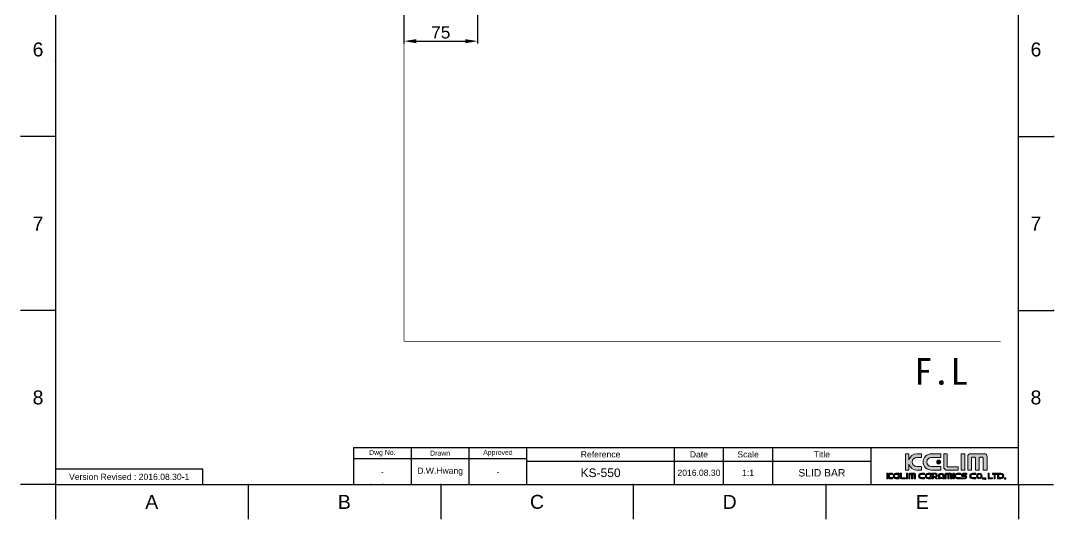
# Model space of a CAD drawing. Header units: millimetres. Extents: x 3856 to 4906, y -261 to 1224.
# Drawn here: x 3856 to 4906, y -261 to 246 of the extents above; entities that cross this region are included whole.
import ezdxf

# ---------------------------------------------------------------- set-up
doc = ezdxf.new("R2010")
doc.units = ezdxf.units.MM
doc.header["$LTSCALE"] = 0.1
for name, color, linetype in [('\\M+5CDBC\\M+5BFF2\\M+5CEC4\\M+5D7D6', 7, 'Continuous'), ('FORM', 7, 'Continuous'), ('TEXT', 2, 'Continuous')]:
    doc.layers.add(name, color=color, linetype=linetype)
doc.styles.get("Standard").update_dxf_attribs({"font": 'arial.ttf'})
doc.dimstyles.new('STANDARD-2', dxfattribs={"dimscale": 5, "dimtxt": 2.5, "dimasz": 2.5, "dimexe": 0.5, "dimexo": 0.5, "dimgap": 0.5, "dimtad": 1, "dimzin": 12, "dimdsep": 46, "dimtxsty": 'Standard', "dimcen": 0.09, "dimclrd": 1, "dimclre": 1, "dimadec": 0, "dimazin": 0, "dimtp": 0.01, "dimtm": 0.01, "dimtfac": 1, "dimtofl": 0, "dimtmove": 0, "dimatfit": 3, "dimldrblk": 'DOT', "dimfxl": 0, "dimtolj": 1, "dimarcsym": 0})

# ---------------------------------------------------------------- blocks, each defined once
blk = doc.blocks.new('*D175')
at = {"color": 3, "lineweight": -2}
for p, q in [((4320.2, 275), (4320.2, 222.4)), ((4245.2, 254.5), (4245.2, 222.4)), ((4257.7, 224.9), (4307.7, 224.9))]:
    blk.add_line(p, q, dxfattribs=at)
at = {"color": 3}
for points in [[(4257.7, 226.9), (4257.7, 222.8), (4245.2, 224.9)], [(4307.7, 226.9), (4307.7, 222.8), (4320.2, 224.9)]]:
    blk.add_solid(points, dxfattribs=at)
at = {"layer": 'Defpoints', "color": 0}
for p in [(4320.2, 277.5), (4245.2, 257), (4320.2, 224.9)]:
    blk.add_point(p, dxfattribs=at)
at = {"color": 0, "insert": (4282.7, 240.1), "char_height": 12.5, "attachment_point": 2}
blk.add_mtext('\\A1;75', dxfattribs=at)
blk = doc.blocks.new('_Dot')
at = {"color": 0, "linetype": 'ByBlock', "lineweight": -2}
blk.add_line((-0.5, 0), (-1, 0), dxfattribs=at)
at = {"color": 0, "linetype": 'ByBlock', "const_width": 0.5}
blk.add_lwpolyline([(-0.25, 0, 1), (0.25, 0, 1)], format="xyb", close=True, dxfattribs=at)

msp = doc.modelspace()

# ---------------------------------------------------------------- hatches: boundary and pattern name
at = {"layer": 'TEXT'}
h = msp.add_hatch(color=2, dxfattribs=at)
h.dxf.hatch_style = 2
edge = h.paths.add_edge_path()
edge.add_spline(control_points=[(4771.51, -207.288), (4771.51, -207.288), (4766.687, -207.288), (4766.687, -207.288), (4764.15, -207.288), (4762.107, -205.244), (4762.107, -202.715), (4762.107, -200.176), (4764.15, -198.132), (4766.687, -198.132), (4766.687, -198.132), (4771.51, -198.132), (4771.51, -198.132), (4771.51, -198.132), (4771.51, -194.348), (4771.51, -194.348), (4771.51, -194.348), (4766.743, -194.348), (4766.743, -194.348), (4762.927, -194.348), (4759.725, -196.904), (4758.748, -200.403), (4758.748, -200.403), (4758.748, -194.229), (4758.748, -194.229), (4758.748, -194.229), (4755.219, -194.229), (4755.219, -194.229), (4755.219, -194.229), (4755.219, -211.073), (4755.219, -211.073), (4755.219, -211.073), (4758.748, -211.073), (4758.748, -211.073), (4758.748, -211.073), (4758.748, -204.894), (4758.748, -204.894), (4759.725, -208.389), (4762.927, -210.956), (4766.743, -210.956), (4766.743, -210.956), (4771.51, -210.956), (4771.51, -210.956), (4771.51, -210.956), (4771.51, -207.288), (4771.51, -207.288)], knot_values=[0, 0, 0, 0, 1, 1, 1, 2, 2, 2, 3, 3, 3, 4, 4, 4, 5, 5, 5, 6, 6, 6, 7, 7, 7, 8, 8, 8, 9, 9, 9, 10, 10, 10, 11, 11, 11, 12, 12, 12, 13, 13, 13, 14, 14, 14, 15, 15, 15, 15], degree=3, periodic=0)
h = msp.add_hatch(color=256, dxfattribs=at)
h.dxf.hatch_style = 2
edge = h.paths.add_edge_path()
edge.add_spline(control_points=[(4781.467, -210.956), (4781.467, -210.956), (4791.067, -210.956), (4791.067, -210.956), (4791.067, -210.956), (4791.067, -207.288), (4791.067, -207.288), (4791.067, -207.288), (4781.406, -207.288), (4781.406, -207.288), (4778.874, -207.288), (4776.83, -205.244), (4776.83, -202.715), (4776.83, -200.176), (4778.873, -198.132), (4781.406, -198.132), (4781.406, -198.132), (4791.067, -198.132), (4791.067, -198.132), (4791.067, -198.132), (4791.067, -194.348), (4791.067, -194.348), (4791.067, -194.348), (4781.467, -194.348), (4781.467, -194.348), (4776.876, -194.348), (4773.163, -198.054), (4773.163, -202.65), (4773.163, -207.235), (4776.876, -210.956), (4781.467, -210.956)], knot_values=[0, 0, 0, 0, 1, 1, 1, 2, 2, 2, 3, 3, 3, 4, 4, 4, 5, 5, 5, 6, 6, 6, 7, 7, 7, 8, 8, 8, 9, 9, 9, 10, 10, 10, 10], degree=3, periodic=0)
h = msp.add_hatch(color=2, dxfattribs=at)
h.dxf.hatch_style = 2
edge = h.paths.add_edge_path()
edge.add_spline(control_points=[(4797.577, -211.085), (4797.577, -211.085), (4808.926, -211.085), (4808.926, -211.085), (4808.926, -211.085), (4808.926, -207.55), (4808.926, -207.55), (4808.926, -207.55), (4797.603, -207.55), (4797.603, -207.55), (4797.603, -207.55), (4797.589, -207.588), (4797.589, -207.588), (4797.589, -207.588), (4797.589, -194.229), (4797.589, -194.229), (4797.589, -194.229), (4794.053, -194.229), (4794.053, -194.229), (4794.053, -194.229), (4794.053, -207.55), (4794.053, -207.55), (4794.053, -207.55), (4794.041, -207.537), (4794.041, -207.537), (4794.041, -209.5), (4795.632, -211.1), (4797.603, -211.1), (4797.603, -211.1), (4797.577, -211.085), (4797.577, -211.085)], knot_values=[0, 0, 0, 0, 1, 1, 1, 2, 2, 2, 3, 3, 3, 4, 4, 4, 5, 5, 5, 6, 6, 6, 7, 7, 7, 8, 8, 8, 9, 9, 9, 10, 10, 10, 10], degree=3, periodic=0)
h = msp.add_hatch(color=2, dxfattribs=at)
h.dxf.hatch_style = 2
h.paths.add_polyline_path([(4815.401, -194.229), (4811.869, -194.229), (4811.869, -211.073), (4815.401, -211.073)])
h = msp.add_hatch(color=2, dxfattribs=at)
h.dxf.hatch_style = 2
edge = h.paths.add_edge_path()
edge.add_spline(control_points=[(4835.587, -194.309), (4835.587, -194.309), (4821.205, -194.309), (4821.205, -194.309), (4819.726, -194.309), (4818.528, -195.499), (4818.528, -196.967), (4818.528, -196.967), (4818.528, -211.047), (4818.528, -211.047), (4818.528, -211.047), (4822.349, -211.047), (4822.349, -211.047), (4822.349, -211.047), (4822.349, -198.71), (4822.349, -198.71), (4822.349, -198.71), (4823.144, -197.909), (4823.144, -197.909), (4823.144, -197.909), (4825.706, -197.909), (4825.706, -197.909), (4825.706, -197.909), (4826.504, -198.71), (4826.504, -198.71), (4826.504, -198.71), (4826.504, -211.047), (4826.504, -211.047), (4826.504, -211.047), (4830.195, -211.047), (4830.195, -211.047), (4830.195, -211.047), (4830.195, -198.71), (4830.195, -198.71), (4830.195, -198.71), (4831.002, -197.909), (4831.002, -197.909), (4831.002, -197.909), (4833.555, -197.909), (4833.555, -197.909), (4833.555, -197.909), (4834.35, -198.71), (4834.35, -198.71), (4834.35, -198.71), (4834.35, -211.047), (4834.35, -211.047), (4834.35, -211.047), (4838.263, -211.047), (4838.263, -211.047), (4838.263, -211.047), (4838.263, -196.967), (4838.263, -196.967), (4838.263, -195.499), (4837.06, -194.309), (4835.587, -194.309)], knot_values=[0, 0, 0, 0, 1, 1, 1, 2, 2, 2, 3, 3, 3, 4, 4, 4, 5, 5, 5, 6, 6, 6, 7, 7, 7, 8, 8, 8, 9, 9, 9, 10, 10, 10, 11, 11, 11, 12, 12, 12, 13, 13, 13, 14, 14, 14, 15, 15, 15, 16, 16, 16, 17, 17, 17, 18, 18, 18, 18], degree=3, periodic=0)
h = msp.add_hatch(color=2, dxfattribs=at)
h.dxf.hatch_style = 2
edge = h.paths.add_edge_path()
edge.add_spline(control_points=[(4787.02, -202.715), (4787.02, -203.816), (4787.911, -204.722), (4789.018, -204.722), (4790.123, -204.722), (4791.021, -203.816), (4791.021, -202.715), (4791.021, -201.604), (4790.123, -200.714), (4789.018, -200.714), (4787.911, -200.714), (4787.02, -201.604), (4787.02, -202.715)], knot_values=[0, 0, 0, 0, 1, 1, 1, 2, 2, 2, 3, 3, 3, 4, 4, 4, 4], degree=3, periodic=0)
h = msp.add_hatch(color=2, dxfattribs=at)
h.dxf.hatch_style = 2
edge = h.paths.add_edge_path()
edge.add_spline(control_points=[(4737.592, -216.152), (4737.592, -216.152), (4737.592, -213.99), (4737.592, -213.99), (4737.592, -213.99), (4736.362, -213.99), (4736.362, -213.99), (4736.362, -213.99), (4736.362, -219.865), (4736.362, -219.865), (4736.362, -219.865), (4737.592, -219.865), (4737.592, -219.865), (4737.592, -219.865), (4737.592, -217.7), (4737.592, -217.7), (4737.93, -218.923), (4739.047, -219.823), (4740.381, -219.823), (4740.381, -219.823), (4742.043, -219.823), (4742.043, -219.823), (4742.043, -219.823), (4742.043, -218.545), (4742.043, -218.545), (4742.043, -218.545), (4740.361, -218.545), (4740.361, -218.545), (4739.476, -218.545), (4738.763, -217.831), (4738.763, -216.95), (4738.763, -216.064), (4739.476, -215.352), (4740.361, -215.352), (4740.361, -215.352), (4742.043, -215.352), (4742.043, -215.352), (4742.043, -215.352), (4742.043, -214.03), (4742.043, -214.03), (4742.043, -214.03), (4740.381, -214.03), (4740.381, -214.03), (4739.047, -214.03), (4737.93, -214.928), (4737.592, -216.152)], knot_values=[0, 0, 0, 0, 1, 1, 1, 2, 2, 2, 3, 3, 3, 4, 4, 4, 5, 5, 5, 6, 6, 6, 7, 7, 7, 8, 8, 8, 9, 9, 9, 10, 10, 10, 11, 11, 11, 12, 12, 12, 13, 13, 13, 14, 14, 14, 15, 15, 15, 15], degree=3, periodic=0)
h = msp.add_hatch(color=2, dxfattribs=at)
h.dxf.hatch_style = 2
edge = h.paths.add_edge_path()
edge.add_spline(control_points=[(4742.619, -216.926), (4742.619, -218.525), (4743.915, -219.823), (4745.515, -219.823), (4745.515, -219.823), (4748.864, -219.823), (4748.864, -219.823), (4748.864, -219.823), (4748.864, -218.545), (4748.864, -218.545), (4748.864, -218.545), (4745.495, -218.545), (4745.495, -218.545), (4744.612, -218.545), (4743.898, -217.831), (4743.898, -216.95), (4743.898, -216.064), (4744.611, -215.352), (4745.495, -215.352), (4745.495, -215.352), (4748.864, -215.352), (4748.864, -215.352), (4748.864, -215.352), (4748.864, -214.03), (4748.864, -214.03), (4748.864, -214.03), (4745.515, -214.03), (4745.515, -214.03), (4743.915, -214.03), (4742.619, -215.324), (4742.619, -216.926)], knot_values=[0, 0, 0, 0, 1, 1, 1, 2, 2, 2, 3, 3, 3, 4, 4, 4, 5, 5, 5, 6, 6, 6, 7, 7, 7, 8, 8, 8, 9, 9, 9, 10, 10, 10, 10], degree=3, periodic=0)
h = msp.add_hatch(color=2, dxfattribs=at)
h.dxf.hatch_style = 2
edge = h.paths.add_edge_path()
edge.add_spline(control_points=[(4747.453, -216.95), (4747.453, -217.334), (4747.763, -217.649), (4748.149, -217.649), (4748.535, -217.649), (4748.848, -217.334), (4748.848, -216.95), (4748.848, -216.562), (4748.535, -216.251), (4748.149, -216.251), (4747.763, -216.251), (4747.453, -216.562), (4747.453, -216.95)], knot_values=[0, 0, 0, 0, 1, 1, 1, 2, 2, 2, 3, 3, 3, 4, 4, 4, 4], degree=3, periodic=0)
h = msp.add_hatch(color=2, dxfattribs=at)
h.dxf.hatch_style = 2
edge = h.paths.add_edge_path()
edge.add_spline(control_points=[(4751.138, -218.649), (4751.138, -218.649), (4751.138, -213.99), (4751.138, -213.99), (4751.138, -213.99), (4749.906, -213.99), (4749.906, -213.99), (4749.906, -213.99), (4749.906, -218.636), (4749.906, -218.636), (4749.906, -218.636), (4749.9, -218.63), (4749.9, -218.63), (4749.9, -219.317), (4750.455, -219.874), (4751.143, -219.874), (4751.143, -219.874), (4751.134, -219.868), (4751.134, -219.868), (4751.134, -219.868), (4755.092, -219.868), (4755.092, -219.868), (4755.092, -219.868), (4755.092, -218.636), (4755.092, -218.636), (4755.092, -218.636), (4751.143, -218.636), (4751.143, -218.636), (4751.143, -218.636), (4751.138, -218.649), (4751.138, -218.649)], knot_values=[0, 0, 0, 0, 1, 1, 1, 2, 2, 2, 3, 3, 3, 4, 4, 4, 5, 5, 5, 6, 6, 6, 7, 7, 7, 8, 8, 8, 9, 9, 9, 10, 10, 10, 10], degree=3, periodic=0)
h = msp.add_hatch(color=2, dxfattribs=at)
h.dxf.hatch_style = 2
h.paths.add_polyline_path([(4756.119, -219.865), (4757.351, -219.865), (4757.351, -213.99), (4756.119, -213.99)])
h = msp.add_hatch(color=2, dxfattribs=at)
h.dxf.hatch_style = 2
edge = h.paths.add_edge_path()
edge.add_spline(control_points=[(4764.391, -214.017), (4764.391, -214.017), (4759.375, -214.017), (4759.375, -214.017), (4758.859, -214.017), (4758.442, -214.433), (4758.442, -214.944), (4758.442, -214.944), (4758.442, -219.855), (4758.442, -219.855), (4758.442, -219.855), (4759.774, -219.855), (4759.774, -219.855), (4759.774, -219.855), (4759.774, -215.552), (4759.774, -215.552), (4759.774, -215.552), (4760.051, -215.273), (4760.051, -215.273), (4760.051, -215.273), (4760.945, -215.273), (4760.945, -215.273), (4760.945, -215.273), (4761.223, -215.552), (4761.223, -215.552), (4761.223, -215.552), (4761.223, -219.855), (4761.223, -219.855), (4761.223, -219.855), (4762.51, -219.855), (4762.51, -219.855), (4762.51, -219.855), (4762.51, -215.552), (4762.51, -215.552), (4762.51, -215.552), (4762.793, -215.273), (4762.793, -215.273), (4762.793, -215.273), (4763.682, -215.273), (4763.682, -215.273), (4763.682, -215.273), (4763.959, -215.552), (4763.959, -215.552), (4763.959, -215.552), (4763.959, -219.855), (4763.959, -219.855), (4763.959, -219.855), (4765.325, -219.855), (4765.325, -219.855), (4765.325, -219.855), (4765.325, -214.944), (4765.325, -214.944), (4765.325, -214.433), (4764.904, -214.017), (4764.391, -214.017)], knot_values=[0, 0, 0, 0, 1, 1, 1, 2, 2, 2, 3, 3, 3, 4, 4, 4, 5, 5, 5, 6, 6, 6, 7, 7, 7, 8, 8, 8, 9, 9, 9, 10, 10, 10, 11, 11, 11, 12, 12, 12, 13, 13, 13, 14, 14, 14, 15, 15, 15, 16, 16, 16, 17, 17, 17, 18, 18, 18, 18], degree=3, periodic=0)
h = msp.add_hatch(color=2, dxfattribs=at)
h.dxf.hatch_style = 2
edge = h.paths.add_edge_path()
edge.add_spline(control_points=[(4768.403, -216.926), (4768.403, -218.525), (4769.698, -219.823), (4771.3, -219.823), (4771.3, -219.823), (4774.648, -219.823), (4774.648, -219.823), (4774.648, -219.823), (4774.648, -218.545), (4774.648, -218.545), (4774.648, -218.545), (4771.278, -218.545), (4771.278, -218.545), (4770.395, -218.545), (4769.682, -217.831), (4769.682, -216.95), (4769.682, -216.064), (4770.395, -215.352), (4771.278, -215.352), (4771.278, -215.352), (4774.648, -215.352), (4774.648, -215.352), (4774.648, -215.352), (4774.648, -214.03), (4774.648, -214.03), (4774.648, -214.03), (4771.3, -214.03), (4771.3, -214.03), (4769.698, -214.03), (4768.403, -215.324), (4768.403, -216.926)], knot_values=[0, 0, 0, 0, 1, 1, 1, 2, 2, 2, 3, 3, 3, 4, 4, 4, 5, 5, 5, 6, 6, 6, 7, 7, 7, 8, 8, 8, 9, 9, 9, 10, 10, 10, 10], degree=3, periodic=0)
h = msp.add_hatch(color=2, dxfattribs=at)
h.dxf.hatch_style = 2
edge = h.paths.add_edge_path()
edge.add_spline(control_points=[(4775.225, -216.926), (4775.225, -218.525), (4776.519, -219.823), (4778.121, -219.823), (4778.121, -219.823), (4781.469, -219.823), (4781.469, -219.823), (4781.469, -219.823), (4781.469, -218.545), (4781.469, -218.545), (4781.469, -218.545), (4778.099, -218.545), (4778.099, -218.545), (4777.216, -218.545), (4776.503, -217.831), (4776.503, -216.95), (4776.503, -216.064), (4777.216, -215.352), (4778.099, -215.352), (4778.099, -215.352), (4781.469, -215.352), (4781.469, -215.352), (4781.469, -215.352), (4781.469, -214.03), (4781.469, -214.03), (4781.469, -214.03), (4778.121, -214.03), (4778.121, -214.03), (4776.519, -214.03), (4775.225, -215.324), (4775.225, -216.926)], knot_values=[0, 0, 0, 0, 1, 1, 1, 2, 2, 2, 3, 3, 3, 4, 4, 4, 5, 5, 5, 6, 6, 6, 7, 7, 7, 8, 8, 8, 9, 9, 9, 10, 10, 10, 10], degree=3, periodic=0)
h = msp.add_hatch(color=2, dxfattribs=at)
h.dxf.hatch_style = 2
edge = h.paths.add_edge_path()
edge.add_spline(control_points=[(4780.058, -216.95), (4780.058, -217.334), (4780.367, -217.649), (4780.754, -217.649), (4781.14, -217.649), (4781.452, -217.334), (4781.452, -216.95), (4781.452, -216.562), (4781.14, -216.251), (4780.754, -216.251), (4780.367, -216.251), (4780.058, -216.562), (4780.058, -216.95)], knot_values=[0, 0, 0, 0, 1, 1, 1, 2, 2, 2, 3, 3, 3, 4, 4, 4, 4], degree=3, periodic=0)
h = msp.add_hatch(color=2, dxfattribs=at)
h.dxf.hatch_style = 2
edge = h.paths.add_edge_path()
edge.add_spline(control_points=[(4787.692, -216.155), (4787.692, -214.96), (4786.597, -213.99), (4785.244, -213.99), (4785.244, -213.99), (4783.646, -213.99), (4783.646, -213.99), (4783.646, -213.99), (4782.415, -213.99), (4782.415, -213.99), (4782.415, -213.99), (4782.415, -214.946), (4782.415, -214.946), (4782.415, -214.946), (4782.415, -217.332), (4782.415, -217.332), (4782.415, -217.332), (4782.415, -218.319), (4782.415, -218.319), (4782.415, -218.319), (4782.415, -219.865), (4782.415, -219.865), (4782.415, -219.865), (4783.646, -219.865), (4783.646, -219.865), (4783.646, -219.865), (4783.646, -218.319), (4783.646, -218.319), (4783.646, -218.319), (4785.145, -218.319), (4785.145, -218.319), (4785.145, -218.319), (4786.456, -219.865), (4786.456, -219.865), (4786.456, -219.865), (4787.688, -219.865), (4787.688, -219.865), (4787.688, -219.865), (4786.224, -218.138), (4786.224, -218.138), (4787.088, -217.804), (4787.692, -217.044), (4787.692, -216.155)], knot_values=[0, 0, 0, 0, 1, 1, 1, 2, 2, 2, 3, 3, 3, 4, 4, 4, 5, 5, 5, 6, 6, 6, 7, 7, 7, 8, 8, 8, 9, 9, 9, 10, 10, 10, 11, 11, 11, 12, 12, 12, 13, 13, 13, 14, 14, 14, 14], degree=3, periodic=0)
edge = h.paths.add_edge_path()
edge.add_spline(control_points=[(4785.263, -217.332), (4785.263, -217.332), (4783.646, -217.332), (4783.646, -217.332), (4783.646, -217.332), (4783.646, -214.946), (4783.646, -214.946), (4783.646, -214.946), (4785.263, -214.946), (4785.263, -214.946), (4786.009, -214.946), (4786.611, -215.479), (4786.611, -216.138), (4786.611, -216.799), (4786.009, -217.332), (4785.263, -217.332)], knot_values=[0, 0, 0, 0, 1, 1, 1, 2, 2, 2, 3, 3, 3, 4, 4, 4, 5, 5, 5, 5], degree=3, periodic=0)
h = msp.add_hatch(color=2, dxfattribs=at)
h.dxf.hatch_style = 2
edge = h.paths.add_edge_path()
edge.add_spline(control_points=[(4791.58, -214.03), (4789.981, -214.03), (4788.684, -215.232), (4788.684, -216.717), (4788.684, -216.717), (4788.684, -219.823), (4788.684, -219.823), (4788.684, -219.823), (4789.961, -219.823), (4789.961, -219.823), (4789.961, -219.823), (4789.961, -216.697), (4789.961, -216.697), (4789.961, -215.88), (4790.675, -215.217), (4791.557, -215.217), (4792.443, -215.217), (4793.155, -215.878), (4793.155, -216.697), (4793.155, -216.697), (4793.155, -219.823), (4793.155, -219.823), (4793.155, -219.823), (4794.476, -219.823), (4794.476, -219.823), (4794.476, -219.823), (4794.476, -216.717), (4794.476, -216.717), (4794.476, -215.232), (4793.183, -214.03), (4791.58, -214.03)], knot_values=[0, 0, 0, 0, 1, 1, 1, 2, 2, 2, 3, 3, 3, 4, 4, 4, 5, 5, 5, 6, 6, 6, 7, 7, 7, 8, 8, 8, 9, 9, 9, 10, 10, 10, 10], degree=3, periodic=0)
h = msp.add_hatch(color=2, dxfattribs=at)
h.dxf.hatch_style = 2
edge = h.paths.add_edge_path()
edge.add_spline(control_points=[(4791.6, -218.383), (4791.214, -218.383), (4790.904, -218.694), (4790.904, -219.082), (4790.904, -219.464), (4791.214, -219.781), (4791.6, -219.781), (4791.986, -219.781), (4792.299, -219.464), (4792.299, -219.082), (4792.299, -218.694), (4791.986, -218.383), (4791.6, -218.383)], knot_values=[0, 0, 0, 0, 1, 1, 1, 2, 2, 2, 3, 3, 3, 4, 4, 4, 4], degree=3, periodic=0)
h = msp.add_hatch(color=2, dxfattribs=at)
h.dxf.hatch_style = 2
edge = h.paths.add_edge_path()
edge.add_spline(control_points=[(4801.327, -214.017), (4801.327, -214.017), (4796.311, -214.017), (4796.311, -214.017), (4795.796, -214.017), (4795.378, -214.433), (4795.378, -214.944), (4795.378, -214.944), (4795.378, -219.855), (4795.378, -219.855), (4795.378, -219.855), (4796.711, -219.855), (4796.711, -219.855), (4796.711, -219.855), (4796.711, -215.552), (4796.711, -215.552), (4796.711, -215.552), (4796.988, -215.273), (4796.988, -215.273), (4796.988, -215.273), (4797.882, -215.273), (4797.882, -215.273), (4797.882, -215.273), (4798.16, -215.552), (4798.16, -215.552), (4798.16, -215.552), (4798.16, -219.855), (4798.16, -219.855), (4798.16, -219.855), (4799.448, -219.855), (4799.448, -219.855), (4799.448, -219.855), (4799.448, -215.552), (4799.448, -215.552), (4799.448, -215.552), (4799.729, -215.273), (4799.729, -215.273), (4799.729, -215.273), (4800.618, -215.273), (4800.618, -215.273), (4800.618, -215.273), (4800.896, -215.552), (4800.896, -215.552), (4800.896, -215.552), (4800.896, -219.855), (4800.896, -219.855), (4800.896, -219.855), (4802.261, -219.855), (4802.261, -219.855), (4802.261, -219.855), (4802.261, -214.944), (4802.261, -214.944), (4802.261, -214.433), (4801.841, -214.017), (4801.327, -214.017)], knot_values=[0, 0, 0, 0, 1, 1, 1, 2, 2, 2, 3, 3, 3, 4, 4, 4, 5, 5, 5, 6, 6, 6, 7, 7, 7, 8, 8, 8, 9, 9, 9, 10, 10, 10, 11, 11, 11, 12, 12, 12, 13, 13, 13, 14, 14, 14, 15, 15, 15, 16, 16, 16, 17, 17, 17, 18, 18, 18, 18], degree=3, periodic=0)
h = msp.add_hatch(color=2, dxfattribs=at)
h.dxf.hatch_style = 2
h.paths.add_polyline_path([(4803.338, -219.865), (4804.57, -219.865), (4804.57, -213.99), (4803.338, -213.99)])
h = msp.add_hatch(color=2, dxfattribs=at)
h.dxf.hatch_style = 2
edge = h.paths.add_edge_path()
edge.add_spline(control_points=[(4804.931, -216.926), (4804.931, -218.525), (4806.225, -219.823), (4807.827, -219.823), (4807.827, -219.823), (4811.175, -219.823), (4811.175, -219.823), (4811.175, -219.823), (4811.175, -218.545), (4811.175, -218.545), (4811.175, -218.545), (4807.806, -218.545), (4807.806, -218.545), (4806.923, -218.545), (4806.21, -217.831), (4806.21, -216.95), (4806.21, -216.064), (4806.923, -215.352), (4807.806, -215.352), (4807.806, -215.352), (4811.175, -215.352), (4811.175, -215.352), (4811.175, -215.352), (4811.175, -214.03), (4811.175, -214.03), (4811.175, -214.03), (4807.827, -214.03), (4807.827, -214.03), (4806.225, -214.03), (4804.931, -215.324), (4804.931, -216.926)], knot_values=[0, 0, 0, 0, 1, 1, 1, 2, 2, 2, 3, 3, 3, 4, 4, 4, 5, 5, 5, 6, 6, 6, 7, 7, 7, 8, 8, 8, 9, 9, 9, 10, 10, 10, 10], degree=3, periodic=0)
h = msp.add_hatch(color=2, dxfattribs=at)
h.dxf.hatch_style = 2
edge = h.paths.add_edge_path()
edge.add_spline(control_points=[(4811.795, -215.821), (4811.795, -217.615), (4813.62, -217.462), (4813.62, -217.462), (4813.62, -217.462), (4813.665, -217.462), (4813.665, -217.462), (4813.665, -217.462), (4815.631, -217.462), (4815.631, -217.462), (4815.631, -217.462), (4815.985, -217.462), (4815.985, -217.462), (4815.985, -217.462), (4816.462, -217.538), (4816.462, -217.999), (4816.462, -218.459), (4816.152, -218.636), (4815.983, -218.636), (4815.983, -218.636), (4811.795, -218.636), (4811.795, -218.636), (4811.795, -218.636), (4811.795, -219.821), (4811.795, -219.821), (4811.795, -219.821), (4815.957, -219.821), (4815.957, -219.821), (4815.957, -219.821), (4817.503, -219.823), (4817.503, -218.03), (4817.503, -216.235), (4815.678, -216.39), (4815.678, -216.39), (4815.678, -216.39), (4815.631, -216.39), (4815.631, -216.39), (4815.631, -216.39), (4813.665, -216.39), (4813.665, -216.39), (4813.665, -216.39), (4813.312, -216.39), (4813.312, -216.39), (4813.312, -216.39), (4812.835, -216.313), (4812.835, -215.852), (4812.835, -215.394), (4813.147, -215.217), (4813.314, -215.217), (4813.314, -215.217), (4817.503, -215.217), (4817.503, -215.217), (4817.503, -215.217), (4817.503, -214.03), (4817.503, -214.03), (4817.503, -214.03), (4813.342, -214.03), (4813.342, -214.03), (4813.342, -214.03), (4811.795, -214.028), (4811.795, -215.821)], knot_values=[0, 0, 0, 0, 1, 1, 1, 2, 2, 2, 3, 3, 3, 4, 4, 4, 5, 5, 5, 6, 6, 6, 7, 7, 7, 8, 8, 8, 9, 9, 9, 10, 10, 10, 11, 11, 11, 12, 12, 12, 13, 13, 13, 14, 14, 14, 15, 15, 15, 16, 16, 16, 17, 17, 17, 18, 18, 18, 19, 19, 19, 20, 20, 20, 20], degree=3, periodic=0)
h = msp.add_hatch(color=2, dxfattribs=at)
h.dxf.hatch_style = 2
edge = h.paths.add_edge_path()
edge.add_spline(control_points=[(4820.483, -216.926), (4820.483, -218.525), (4821.777, -219.823), (4823.38, -219.823), (4823.38, -219.823), (4826.727, -219.823), (4826.727, -219.823), (4826.727, -219.823), (4826.727, -218.545), (4826.727, -218.545), (4826.727, -218.545), (4823.358, -218.545), (4823.358, -218.545), (4822.475, -218.545), (4821.762, -217.831), (4821.762, -216.95), (4821.762, -216.064), (4822.475, -215.352), (4823.358, -215.352), (4823.358, -215.352), (4826.727, -215.352), (4826.727, -215.352), (4826.727, -215.352), (4826.727, -214.03), (4826.727, -214.03), (4826.727, -214.03), (4823.38, -214.03), (4823.38, -214.03), (4821.777, -214.03), (4820.483, -215.324), (4820.483, -216.926)], knot_values=[0, 0, 0, 0, 1, 1, 1, 2, 2, 2, 3, 3, 3, 4, 4, 4, 5, 5, 5, 6, 6, 6, 7, 7, 7, 8, 8, 8, 9, 9, 9, 10, 10, 10, 10], degree=3, periodic=0)
h = msp.add_hatch(color=2, dxfattribs=at)
h.dxf.hatch_style = 2
edge = h.paths.add_edge_path()
edge.add_spline(control_points=[(4830.262, -214.03), (4828.663, -214.03), (4827.366, -215.326), (4827.366, -216.926), (4827.366, -218.525), (4828.663, -219.821), (4830.262, -219.821), (4831.862, -219.821), (4833.158, -218.525), (4833.158, -216.926), (4833.158, -215.326), (4831.862, -214.03), (4830.262, -214.03)], knot_values=[0, 0, 0, 0, 1, 1, 1, 2, 2, 2, 3, 3, 3, 4, 4, 4, 4], degree=3, periodic=0)
edge = h.paths.add_edge_path()
edge.add_spline(control_points=[(4830.262, -218.696), (4829.285, -218.696), (4828.492, -217.902), (4828.492, -216.926), (4828.492, -215.947), (4829.285, -215.155), (4830.262, -215.155), (4831.24, -215.155), (4832.032, -215.947), (4832.032, -216.926), (4832.032, -217.902), (4831.24, -218.696), (4830.262, -218.696)], knot_values=[0, 0, 0, 0, 1, 1, 1, 2, 2, 2, 3, 3, 3, 4, 4, 4, 4], degree=3, periodic=0)
h = msp.add_hatch(color=2, dxfattribs=at)
h.dxf.hatch_style = 2
h.paths.add_polyline_path([(4833.639, -220.049), (4834.917, -220.049), (4834.917, -218.769), (4833.639, -218.769)])
h = msp.add_hatch(color=2, dxfattribs=at)
h.dxf.hatch_style = 2
h.paths.add_polyline_path([(4835.506, -220.049), (4836.017, -220.049), (4835.659, -220.356), (4836.427, -220.356), (4836.785, -220.049), (4836.785, -218.769), (4835.506, -218.769)])
h = msp.add_hatch(color=2, dxfattribs=at)
h.dxf.hatch_style = 2
h.paths.add_polyline_path([(4840.382, -213.99), (4839.149, -213.99), (4839.149, -218.632), (4839.149, -219.865), (4840.382, -219.865), (4843.694, -219.865), (4843.694, -218.632), (4840.382, -218.632)])
h = msp.add_hatch(color=2, dxfattribs=at)
h.dxf.hatch_style = 2
h.paths.add_polyline_path([(4845.247, -213.99), (4843.591, -213.99), (4843.591, -215.223), (4845.247, -215.223), (4845.247, -219.865), (4846.479, -219.865), (4846.479, -215.223), (4848.135, -215.223), (4848.135, -213.99), (4846.479, -213.99)])
h = msp.add_hatch(color=2, dxfattribs=at)
h.dxf.hatch_style = 2
edge = h.paths.add_edge_path()
edge.add_spline(control_points=[(4852.275, -214.01), (4852.275, -214.01), (4848.927, -214.01), (4848.927, -214.01), (4848.927, -214.01), (4848.927, -219.803), (4848.927, -219.803), (4848.927, -219.803), (4852.275, -219.803), (4852.275, -219.803), (4853.877, -219.803), (4855.171, -218.508), (4855.171, -216.906), (4855.171, -215.308), (4853.877, -214.01), (4852.275, -214.01)], knot_values=[0, 0, 0, 0, 1, 1, 1, 2, 2, 2, 3, 3, 3, 4, 4, 4, 5, 5, 5, 5], degree=3, periodic=0)
edge = h.paths.add_edge_path()
edge.add_spline(control_points=[(4852.296, -218.481), (4852.296, -218.481), (4850.159, -218.481), (4850.159, -218.481), (4850.159, -218.481), (4850.159, -215.29), (4850.159, -215.29), (4850.159, -215.29), (4852.296, -215.29), (4852.296, -215.29), (4853.18, -215.29), (4853.892, -216.002), (4853.892, -216.885), (4853.892, -217.769), (4853.18, -218.481), (4852.296, -218.481)], knot_values=[0, 0, 0, 0, 1, 1, 1, 2, 2, 2, 3, 3, 3, 4, 4, 4, 5, 5, 5, 5], degree=3, periodic=0)
h = msp.add_hatch(color=2, dxfattribs=at)
h.dxf.hatch_style = 2
h.paths.add_polyline_path([(4855.842, -220.049), (4857.121, -220.049), (4857.121, -218.769), (4855.842, -218.769)])

# ---------------------------------------------------------------- linework, layer by layer
for p, q in [((3890.894, 1188.574), (3890.894, -225.568)), ((4870.187, -225.568), (4870.187, 1188.574)), ((3890.894, 127.968), (3855.54, 127.968)), ((4870.187, 127.968), (4905.54, 127.968)), ((3890.894, -48.8), (3855.54, -48.8)), ((4870.187, -48.8), (4905.54, -48.8)), ((3890.894, -225.568), (3855.54, -225.568)), ((3890.894, -225.568), (4870.187, -225.568)), ((3890.894, -225.568), (3890.894, -260.921)), ((4086.753, -225.568), (4086.753, -260.921)), ((4282.611, -225.568), (4282.611, -260.921)), ((4478.47, -225.568), (4478.47, -260.921)), ((4674.328, -225.568), (4674.328, -260.921)), ((4870.187, -225.568), (4870.187, -260.921)), ((4870.187, -225.568), (4905.54, -225.568))]:
    msp.add_line(p, q)
at = {"const_width": 0.5}
for points in [[(4245.236, -80.122), (4245.236, 1125.037)], [(4245.236, -80.122), (4852.104, -80.122)]]:
    msp.add_lwpolyline(points, dxfattribs=at)
for p in [(3890.894, 204.735), (3890.894, 127.968), (4905.54, 127.968), (3890.894, -48.8), (4905.54, -48.8), (4086.753, -225.568), (4211.753, -225.568), (4224.253, -225.568), (4282.611, -225.568), (4478.47, -225.568), (4674.328, -225.568)]:
    msp.add_point(p)
at = {"layer": 'FORM'}
for p, q in [((4193.937, -188.068), (4870.187, -188.068)), ((4193.937, -188.068), (4193.937, -225.568)), ((4252.687, -188.068), (4252.687, -225.568)), ((4311.437, -225.568), (4311.437, -188.068)), ((4370.187, -225.568), (4370.187, -188.068)), ((4520.187, -225.568), (4520.187, -188.068)), ((4520.187, -225.568), (4520.187, -188.068)), ((4520.187, -225.568), (4520.187, -188.068)), ((4570.187, -225.568), (4570.187, -188.068)), ((4620.187, -225.568), (4620.187, -188.068)), ((4720.187, -225.568), (4720.187, -188.068)), ((4370.187, -199.318), (4193.937, -199.318)), ((4370.187, -201.818), (4720.187, -201.818))]:
    msp.add_line(p, q, dxfattribs=at)
msp.add_lwpolyline([(3890.894, -225.568), (4040.894, -225.568), (4040.894, -209.943), (3890.894, -209.943)], close=True, dxfattribs=at)
at = {"layer": 'TEXT', "lineweight": 0}
for points in [[(4815.401, -194.229), (4811.869, -194.229), (4811.869, -211.073), (4815.401, -211.073), (4815.401, -194.229)], [(4756.119, -219.865), (4757.351, -219.865), (4757.351, -213.99), (4756.119, -213.99), (4756.119, -219.865)], [(4803.338, -219.865), (4804.57, -219.865), (4804.57, -213.99), (4803.338, -213.99), (4803.338, -219.865)], [(4833.639, -220.049), (4834.917, -220.049), (4834.917, -218.769), (4833.639, -218.769), (4833.639, -220.049)], [(4835.506, -220.049), (4836.017, -220.049), (4835.659, -220.356), (4836.427, -220.356), (4836.785, -220.049), (4836.785, -218.769), (4835.506, -218.769), (4835.506, -220.049)], [(4840.382, -213.99), (4839.149, -213.99), (4839.149, -218.632), (4839.149, -219.865), (4840.382, -219.865), (4843.694, -219.865), (4843.694, -218.632), (4840.382, -218.632), (4840.382, -213.99)], [(4845.247, -213.99), (4843.591, -213.99), (4843.591, -215.223), (4845.247, -215.223), (4845.247, -219.865), (4846.479, -219.865), (4846.479, -215.223), (4848.135, -215.223), (4848.135, -213.99), (4846.479, -213.99), (4845.247, -213.99)], [(4855.842, -220.049), (4857.121, -220.049), (4857.121, -218.769), (4855.842, -218.769), (4855.842, -220.049)]]:
    msp.add_lwpolyline(points, dxfattribs=at)
for points, knots in [([(4771.51, -207.288), (4771.51, -207.288), (4766.687, -207.288), (4766.687, -207.288), (4764.15, -207.288), (4762.107, -205.244), (4762.107, -202.715), (4762.107, -200.176), (4764.15, -198.132), (4766.687, -198.132), (4766.687, -198.132), (4771.51, -198.132), (4771.51, -198.132), (4771.51, -198.132), (4771.51, -194.348), (4771.51, -194.348), (4771.51, -194.348), (4766.743, -194.348), (4766.743, -194.348), (4762.927, -194.348), (4759.725, -196.904), (4758.748, -200.403), (4758.748, -200.403), (4758.748, -194.229), (4758.748, -194.229), (4758.748, -194.229), (4755.219, -194.229), (4755.219, -194.229), (4755.219, -194.229), (4755.219, -211.073), (4755.219, -211.073), (4755.219, -211.073), (4758.748, -211.073), (4758.748, -211.073), (4758.748, -211.073), (4758.748, -204.894), (4758.748, -204.894), (4759.725, -208.389), (4762.927, -210.956), (4766.743, -210.956), (4766.743, -210.956), (4771.51, -210.956), (4771.51, -210.956), (4771.51, -210.956), (4771.51, -207.288), (4771.51, -207.288)], [0, 0, 0, 0, 1, 1, 1, 2, 2, 2, 3, 3, 3, 4, 4, 4, 5, 5, 5, 6, 6, 6, 7, 7, 7, 8, 8, 8, 9, 9, 9, 10, 10, 10, 11, 11, 11, 12, 12, 12, 13, 13, 13, 14, 14, 14, 15, 15, 15, 15]), ([(4781.467, -210.956), (4781.467, -210.956), (4791.067, -210.956), (4791.067, -210.956), (4791.067, -210.956), (4791.067, -207.288), (4791.067, -207.288), (4791.067, -207.288), (4781.406, -207.288), (4781.406, -207.288), (4778.874, -207.288), (4776.83, -205.244), (4776.83, -202.715), (4776.83, -200.176), (4778.873, -198.132), (4781.406, -198.132), (4781.406, -198.132), (4791.067, -198.132), (4791.067, -198.132), (4791.067, -198.132), (4791.067, -194.348), (4791.067, -194.348), (4791.067, -194.348), (4781.467, -194.348), (4781.467, -194.348), (4776.876, -194.348), (4773.163, -198.054), (4773.163, -202.65), (4773.163, -207.235), (4776.876, -210.956), (4781.467, -210.956)], [0, 0, 0, 0, 1, 1, 1, 2, 2, 2, 3, 3, 3, 4, 4, 4, 5, 5, 5, 6, 6, 6, 7, 7, 7, 8, 8, 8, 9, 9, 9, 10, 10, 10, 10]), ([(4797.577, -211.085), (4797.577, -211.085), (4808.926, -211.085), (4808.926, -211.085), (4808.926, -211.085), (4808.926, -207.55), (4808.926, -207.55), (4808.926, -207.55), (4797.603, -207.55), (4797.603, -207.55), (4797.603, -207.55), (4797.589, -207.588), (4797.589, -207.588), (4797.589, -207.588), (4797.589, -194.229), (4797.589, -194.229), (4797.589, -194.229), (4794.053, -194.229), (4794.053, -194.229), (4794.053, -194.229), (4794.053, -207.55), (4794.053, -207.55), (4794.053, -207.55), (4794.041, -207.537), (4794.041, -207.537), (4794.041, -209.5), (4795.632, -211.1), (4797.603, -211.1), (4797.603, -211.1), (4797.577, -211.085), (4797.577, -211.085)], [0, 0, 0, 0, 1, 1, 1, 2, 2, 2, 3, 3, 3, 4, 4, 4, 5, 5, 5, 6, 6, 6, 7, 7, 7, 8, 8, 8, 9, 9, 9, 10, 10, 10, 10]), ([(4835.587, -194.309), (4835.587, -194.309), (4821.205, -194.309), (4821.205, -194.309), (4819.726, -194.309), (4818.528, -195.499), (4818.528, -196.967), (4818.528, -196.967), (4818.528, -211.047), (4818.528, -211.047), (4818.528, -211.047), (4822.349, -211.047), (4822.349, -211.047), (4822.349, -211.047), (4822.349, -198.71), (4822.349, -198.71), (4822.349, -198.71), (4823.144, -197.909), (4823.144, -197.909), (4823.144, -197.909), (4825.706, -197.909), (4825.706, -197.909), (4825.706, -197.909), (4826.504, -198.71), (4826.504, -198.71), (4826.504, -198.71), (4826.504, -211.047), (4826.504, -211.047), (4826.504, -211.047), (4830.195, -211.047), (4830.195, -211.047), (4830.195, -211.047), (4830.195, -198.71), (4830.195, -198.71), (4830.195, -198.71), (4831.002, -197.909), (4831.002, -197.909), (4831.002, -197.909), (4833.555, -197.909), (4833.555, -197.909), (4833.555, -197.909), (4834.35, -198.71), (4834.35, -198.71), (4834.35, -198.71), (4834.35, -211.047), (4834.35, -211.047), (4834.35, -211.047), (4838.263, -211.047), (4838.263, -211.047), (4838.263, -211.047), (4838.263, -196.967), (4838.263, -196.967), (4838.263, -195.499), (4837.06, -194.309), (4835.587, -194.309)], [0, 0, 0, 0, 1, 1, 1, 2, 2, 2, 3, 3, 3, 4, 4, 4, 5, 5, 5, 6, 6, 6, 7, 7, 7, 8, 8, 8, 9, 9, 9, 10, 10, 10, 11, 11, 11, 12, 12, 12, 13, 13, 13, 14, 14, 14, 15, 15, 15, 16, 16, 16, 17, 17, 17, 18, 18, 18, 18]), ([(4787.02, -202.715), (4787.02, -203.816), (4787.911, -204.722), (4789.018, -204.722), (4790.123, -204.722), (4791.021, -203.816), (4791.021, -202.715), (4791.021, -201.604), (4790.123, -200.714), (4789.018, -200.714), (4787.911, -200.714), (4787.02, -201.604), (4787.02, -202.715)], [0, 0, 0, 0, 1, 1, 1, 2, 2, 2, 3, 3, 3, 4, 4, 4, 4]), ([(4737.592, -216.152), (4737.592, -216.152), (4737.592, -213.99), (4737.592, -213.99), (4737.592, -213.99), (4736.362, -213.99), (4736.362, -213.99), (4736.362, -213.99), (4736.362, -219.865), (4736.362, -219.865), (4736.362, -219.865), (4737.592, -219.865), (4737.592, -219.865), (4737.592, -219.865), (4737.592, -217.7), (4737.592, -217.7), (4737.93, -218.923), (4739.047, -219.823), (4740.381, -219.823), (4740.381, -219.823), (4742.043, -219.823), (4742.043, -219.823), (4742.043, -219.823), (4742.043, -218.545), (4742.043, -218.545), (4742.043, -218.545), (4740.361, -218.545), (4740.361, -218.545), (4739.476, -218.545), (4738.763, -217.831), (4738.763, -216.95), (4738.763, -216.064), (4739.476, -215.352), (4740.361, -215.352), (4740.361, -215.352), (4742.043, -215.352), (4742.043, -215.352), (4742.043, -215.352), (4742.043, -214.03), (4742.043, -214.03), (4742.043, -214.03), (4740.381, -214.03), (4740.381, -214.03), (4739.047, -214.03), (4737.93, -214.928), (4737.592, -216.152)], [0, 0, 0, 0, 1, 1, 1, 2, 2, 2, 3, 3, 3, 4, 4, 4, 5, 5, 5, 6, 6, 6, 7, 7, 7, 8, 8, 8, 9, 9, 9, 10, 10, 10, 11, 11, 11, 12, 12, 12, 13, 13, 13, 14, 14, 14, 15, 15, 15, 15]), ([(4742.619, -216.926), (4742.619, -218.525), (4743.915, -219.823), (4745.515, -219.823), (4745.515, -219.823), (4748.864, -219.823), (4748.864, -219.823), (4748.864, -219.823), (4748.864, -218.545), (4748.864, -218.545), (4748.864, -218.545), (4745.495, -218.545), (4745.495, -218.545), (4744.612, -218.545), (4743.898, -217.831), (4743.898, -216.95), (4743.898, -216.064), (4744.611, -215.352), (4745.495, -215.352), (4745.495, -215.352), (4748.864, -215.352), (4748.864, -215.352), (4748.864, -215.352), (4748.864, -214.03), (4748.864, -214.03), (4748.864, -214.03), (4745.515, -214.03), (4745.515, -214.03), (4743.915, -214.03), (4742.619, -215.324), (4742.619, -216.926)], [0, 0, 0, 0, 1, 1, 1, 2, 2, 2, 3, 3, 3, 4, 4, 4, 5, 5, 5, 6, 6, 6, 7, 7, 7, 8, 8, 8, 9, 9, 9, 10, 10, 10, 10]), ([(4747.453, -216.95), (4747.453, -217.334), (4747.763, -217.649), (4748.149, -217.649), (4748.535, -217.649), (4748.848, -217.334), (4748.848, -216.95), (4748.848, -216.562), (4748.535, -216.251), (4748.149, -216.251), (4747.763, -216.251), (4747.453, -216.562), (4747.453, -216.95)], [0, 0, 0, 0, 1, 1, 1, 2, 2, 2, 3, 3, 3, 4, 4, 4, 4]), ([(4751.138, -218.649), (4751.138, -218.649), (4751.138, -213.99), (4751.138, -213.99), (4751.138, -213.99), (4749.906, -213.99), (4749.906, -213.99), (4749.906, -213.99), (4749.906, -218.636), (4749.906, -218.636), (4749.906, -218.636), (4749.9, -218.63), (4749.9, -218.63), (4749.9, -219.317), (4750.455, -219.874), (4751.143, -219.874), (4751.143, -219.874), (4751.134, -219.868), (4751.134, -219.868), (4751.134, -219.868), (4755.092, -219.868), (4755.092, -219.868), (4755.092, -219.868), (4755.092, -218.636), (4755.092, -218.636), (4755.092, -218.636), (4751.143, -218.636), (4751.143, -218.636), (4751.143, -218.636), (4751.138, -218.649), (4751.138, -218.649)], [0, 0, 0, 0, 1, 1, 1, 2, 2, 2, 3, 3, 3, 4, 4, 4, 5, 5, 5, 6, 6, 6, 7, 7, 7, 8, 8, 8, 9, 9, 9, 10, 10, 10, 10]), ([(4764.391, -214.017), (4764.391, -214.017), (4759.375, -214.017), (4759.375, -214.017), (4758.859, -214.017), (4758.442, -214.433), (4758.442, -214.944), (4758.442, -214.944), (4758.442, -219.855), (4758.442, -219.855), (4758.442, -219.855), (4759.774, -219.855), (4759.774, -219.855), (4759.774, -219.855), (4759.774, -215.552), (4759.774, -215.552), (4759.774, -215.552), (4760.051, -215.273), (4760.051, -215.273), (4760.051, -215.273), (4760.945, -215.273), (4760.945, -215.273), (4760.945, -215.273), (4761.223, -215.552), (4761.223, -215.552), (4761.223, -215.552), (4761.223, -219.855), (4761.223, -219.855), (4761.223, -219.855), (4762.51, -219.855), (4762.51, -219.855), (4762.51, -219.855), (4762.51, -215.552), (4762.51, -215.552), (4762.51, -215.552), (4762.793, -215.273), (4762.793, -215.273), (4762.793, -215.273), (4763.682, -215.273), (4763.682, -215.273), (4763.682, -215.273), (4763.959, -215.552), (4763.959, -215.552), (4763.959, -215.552), (4763.959, -219.855), (4763.959, -219.855), (4763.959, -219.855), (4765.325, -219.855), (4765.325, -219.855), (4765.325, -219.855), (4765.325, -214.944), (4765.325, -214.944), (4765.325, -214.433), (4764.904, -214.017), (4764.391, -214.017)], [0, 0, 0, 0, 1, 1, 1, 2, 2, 2, 3, 3, 3, 4, 4, 4, 5, 5, 5, 6, 6, 6, 7, 7, 7, 8, 8, 8, 9, 9, 9, 10, 10, 10, 11, 11, 11, 12, 12, 12, 13, 13, 13, 14, 14, 14, 15, 15, 15, 16, 16, 16, 17, 17, 17, 18, 18, 18, 18]), ([(4768.403, -216.926), (4768.403, -218.525), (4769.698, -219.823), (4771.3, -219.823), (4771.3, -219.823), (4774.648, -219.823), (4774.648, -219.823), (4774.648, -219.823), (4774.648, -218.545), (4774.648, -218.545), (4774.648, -218.545), (4771.278, -218.545), (4771.278, -218.545), (4770.395, -218.545), (4769.682, -217.831), (4769.682, -216.95), (4769.682, -216.064), (4770.395, -215.352), (4771.278, -215.352), (4771.278, -215.352), (4774.648, -215.352), (4774.648, -215.352), (4774.648, -215.352), (4774.648, -214.03), (4774.648, -214.03), (4774.648, -214.03), (4771.3, -214.03), (4771.3, -214.03), (4769.698, -214.03), (4768.403, -215.324), (4768.403, -216.926)], [0, 0, 0, 0, 1, 1, 1, 2, 2, 2, 3, 3, 3, 4, 4, 4, 5, 5, 5, 6, 6, 6, 7, 7, 7, 8, 8, 8, 9, 9, 9, 10, 10, 10, 10]), ([(4775.225, -216.926), (4775.225, -218.525), (4776.519, -219.823), (4778.121, -219.823), (4778.121, -219.823), (4781.469, -219.823), (4781.469, -219.823), (4781.469, -219.823), (4781.469, -218.545), (4781.469, -218.545), (4781.469, -218.545), (4778.099, -218.545), (4778.099, -218.545), (4777.216, -218.545), (4776.503, -217.831), (4776.503, -216.95), (4776.503, -216.064), (4777.216, -215.352), (4778.099, -215.352), (4778.099, -215.352), (4781.469, -215.352), (4781.469, -215.352), (4781.469, -215.352), (4781.469, -214.03), (4781.469, -214.03), (4781.469, -214.03), (4778.121, -214.03), (4778.121, -214.03), (4776.519, -214.03), (4775.225, -215.324), (4775.225, -216.926)], [0, 0, 0, 0, 1, 1, 1, 2, 2, 2, 3, 3, 3, 4, 4, 4, 5, 5, 5, 6, 6, 6, 7, 7, 7, 8, 8, 8, 9, 9, 9, 10, 10, 10, 10]), ([(4780.058, -216.95), (4780.058, -217.334), (4780.367, -217.649), (4780.754, -217.649), (4781.14, -217.649), (4781.452, -217.334), (4781.452, -216.95), (4781.452, -216.562), (4781.14, -216.251), (4780.754, -216.251), (4780.367, -216.251), (4780.058, -216.562), (4780.058, -216.95)], [0, 0, 0, 0, 1, 1, 1, 2, 2, 2, 3, 3, 3, 4, 4, 4, 4]), ([(4787.692, -216.155), (4787.692, -214.96), (4786.597, -213.99), (4785.244, -213.99), (4785.244, -213.99), (4783.646, -213.99), (4783.646, -213.99), (4783.646, -213.99), (4782.415, -213.99), (4782.415, -213.99), (4782.415, -213.99), (4782.415, -214.946), (4782.415, -214.946), (4782.415, -214.946), (4782.415, -217.332), (4782.415, -217.332), (4782.415, -217.332), (4782.415, -218.319), (4782.415, -218.319), (4782.415, -218.319), (4782.415, -219.865), (4782.415, -219.865), (4782.415, -219.865), (4783.646, -219.865), (4783.646, -219.865), (4783.646, -219.865), (4783.646, -218.319), (4783.646, -218.319), (4783.646, -218.319), (4785.145, -218.319), (4785.145, -218.319), (4785.145, -218.319), (4786.456, -219.865), (4786.456, -219.865), (4786.456, -219.865), (4787.688, -219.865), (4787.688, -219.865), (4787.688, -219.865), (4786.224, -218.138), (4786.224, -218.138), (4787.088, -217.804), (4787.692, -217.044), (4787.692, -216.155)], [0, 0, 0, 0, 1, 1, 1, 2, 2, 2, 3, 3, 3, 4, 4, 4, 5, 5, 5, 6, 6, 6, 7, 7, 7, 8, 8, 8, 9, 9, 9, 10, 10, 10, 11, 11, 11, 12, 12, 12, 13, 13, 13, 14, 14, 14, 14]), ([(4785.263, -217.332), (4785.263, -217.332), (4783.646, -217.332), (4783.646, -217.332), (4783.646, -217.332), (4783.646, -214.946), (4783.646, -214.946), (4783.646, -214.946), (4785.263, -214.946), (4785.263, -214.946), (4786.009, -214.946), (4786.611, -215.479), (4786.611, -216.138), (4786.611, -216.799), (4786.009, -217.332), (4785.263, -217.332)], [0, 0, 0, 0, 1, 1, 1, 2, 2, 2, 3, 3, 3, 4, 4, 4, 5, 5, 5, 5]), ([(4791.58, -214.03), (4789.981, -214.03), (4788.684, -215.232), (4788.684, -216.717), (4788.684, -216.717), (4788.684, -219.823), (4788.684, -219.823), (4788.684, -219.823), (4789.961, -219.823), (4789.961, -219.823), (4789.961, -219.823), (4789.961, -216.697), (4789.961, -216.697), (4789.961, -215.88), (4790.675, -215.217), (4791.557, -215.217), (4792.443, -215.217), (4793.155, -215.878), (4793.155, -216.697), (4793.155, -216.697), (4793.155, -219.823), (4793.155, -219.823), (4793.155, -219.823), (4794.476, -219.823), (4794.476, -219.823), (4794.476, -219.823), (4794.476, -216.717), (4794.476, -216.717), (4794.476, -215.232), (4793.183, -214.03), (4791.58, -214.03)], [0, 0, 0, 0, 1, 1, 1, 2, 2, 2, 3, 3, 3, 4, 4, 4, 5, 5, 5, 6, 6, 6, 7, 7, 7, 8, 8, 8, 9, 9, 9, 10, 10, 10, 10]), ([(4791.6, -218.383), (4791.214, -218.383), (4790.904, -218.694), (4790.904, -219.082), (4790.904, -219.464), (4791.214, -219.781), (4791.6, -219.781), (4791.986, -219.781), (4792.299, -219.464), (4792.299, -219.082), (4792.299, -218.694), (4791.986, -218.383), (4791.6, -218.383)], [0, 0, 0, 0, 1, 1, 1, 2, 2, 2, 3, 3, 3, 4, 4, 4, 4]), ([(4801.327, -214.017), (4801.327, -214.017), (4796.311, -214.017), (4796.311, -214.017), (4795.796, -214.017), (4795.378, -214.433), (4795.378, -214.944), (4795.378, -214.944), (4795.378, -219.855), (4795.378, -219.855), (4795.378, -219.855), (4796.711, -219.855), (4796.711, -219.855), (4796.711, -219.855), (4796.711, -215.552), (4796.711, -215.552), (4796.711, -215.552), (4796.988, -215.273), (4796.988, -215.273), (4796.988, -215.273), (4797.882, -215.273), (4797.882, -215.273), (4797.882, -215.273), (4798.16, -215.552), (4798.16, -215.552), (4798.16, -215.552), (4798.16, -219.855), (4798.16, -219.855), (4798.16, -219.855), (4799.448, -219.855), (4799.448, -219.855), (4799.448, -219.855), (4799.448, -215.552), (4799.448, -215.552), (4799.448, -215.552), (4799.729, -215.273), (4799.729, -215.273), (4799.729, -215.273), (4800.618, -215.273), (4800.618, -215.273), (4800.618, -215.273), (4800.896, -215.552), (4800.896, -215.552), (4800.896, -215.552), (4800.896, -219.855), (4800.896, -219.855), (4800.896, -219.855), (4802.261, -219.855), (4802.261, -219.855), (4802.261, -219.855), (4802.261, -214.944), (4802.261, -214.944), (4802.261, -214.433), (4801.841, -214.017), (4801.327, -214.017)], [0, 0, 0, 0, 1, 1, 1, 2, 2, 2, 3, 3, 3, 4, 4, 4, 5, 5, 5, 6, 6, 6, 7, 7, 7, 8, 8, 8, 9, 9, 9, 10, 10, 10, 11, 11, 11, 12, 12, 12, 13, 13, 13, 14, 14, 14, 15, 15, 15, 16, 16, 16, 17, 17, 17, 18, 18, 18, 18]), ([(4804.931, -216.926), (4804.931, -218.525), (4806.225, -219.823), (4807.827, -219.823), (4807.827, -219.823), (4811.175, -219.823), (4811.175, -219.823), (4811.175, -219.823), (4811.175, -218.545), (4811.175, -218.545), (4811.175, -218.545), (4807.806, -218.545), (4807.806, -218.545), (4806.923, -218.545), (4806.21, -217.831), (4806.21, -216.95), (4806.21, -216.064), (4806.923, -215.352), (4807.806, -215.352), (4807.806, -215.352), (4811.175, -215.352), (4811.175, -215.352), (4811.175, -215.352), (4811.175, -214.03), (4811.175, -214.03), (4811.175, -214.03), (4807.827, -214.03), (4807.827, -214.03), (4806.225, -214.03), (4804.931, -215.324), (4804.931, -216.926)], [0, 0, 0, 0, 1, 1, 1, 2, 2, 2, 3, 3, 3, 4, 4, 4, 5, 5, 5, 6, 6, 6, 7, 7, 7, 8, 8, 8, 9, 9, 9, 10, 10, 10, 10]), ([(4811.795, -215.821), (4811.795, -217.615), (4813.62, -217.462), (4813.62, -217.462), (4813.62, -217.462), (4813.665, -217.462), (4813.665, -217.462), (4813.665, -217.462), (4815.631, -217.462), (4815.631, -217.462), (4815.631, -217.462), (4815.985, -217.462), (4815.985, -217.462), (4815.985, -217.462), (4816.462, -217.538), (4816.462, -217.999), (4816.462, -218.459), (4816.152, -218.636), (4815.983, -218.636), (4815.983, -218.636), (4811.795, -218.636), (4811.795, -218.636), (4811.795, -218.636), (4811.795, -219.821), (4811.795, -219.821), (4811.795, -219.821), (4815.957, -219.821), (4815.957, -219.821), (4815.957, -219.821), (4817.503, -219.823), (4817.503, -218.03), (4817.503, -216.235), (4815.678, -216.39), (4815.678, -216.39), (4815.678, -216.39), (4815.631, -216.39), (4815.631, -216.39), (4815.631, -216.39), (4813.665, -216.39), (4813.665, -216.39), (4813.665, -216.39), (4813.312, -216.39), (4813.312, -216.39), (4813.312, -216.39), (4812.835, -216.313), (4812.835, -215.852), (4812.835, -215.394), (4813.147, -215.217), (4813.314, -215.217), (4813.314, -215.217), (4817.503, -215.217), (4817.503, -215.217), (4817.503, -215.217), (4817.503, -214.03), (4817.503, -214.03), (4817.503, -214.03), (4813.342, -214.03), (4813.342, -214.03), (4813.342, -214.03), (4811.795, -214.028), (4811.795, -215.821)], [0, 0, 0, 0, 1, 1, 1, 2, 2, 2, 3, 3, 3, 4, 4, 4, 5, 5, 5, 6, 6, 6, 7, 7, 7, 8, 8, 8, 9, 9, 9, 10, 10, 10, 11, 11, 11, 12, 12, 12, 13, 13, 13, 14, 14, 14, 15, 15, 15, 16, 16, 16, 17, 17, 17, 18, 18, 18, 19, 19, 19, 20, 20, 20, 20]), ([(4820.483, -216.926), (4820.483, -218.525), (4821.777, -219.823), (4823.38, -219.823), (4823.38, -219.823), (4826.727, -219.823), (4826.727, -219.823), (4826.727, -219.823), (4826.727, -218.545), (4826.727, -218.545), (4826.727, -218.545), (4823.358, -218.545), (4823.358, -218.545), (4822.475, -218.545), (4821.762, -217.831), (4821.762, -216.95), (4821.762, -216.064), (4822.475, -215.352), (4823.358, -215.352), (4823.358, -215.352), (4826.727, -215.352), (4826.727, -215.352), (4826.727, -215.352), (4826.727, -214.03), (4826.727, -214.03), (4826.727, -214.03), (4823.38, -214.03), (4823.38, -214.03), (4821.777, -214.03), (4820.483, -215.324), (4820.483, -216.926)], [0, 0, 0, 0, 1, 1, 1, 2, 2, 2, 3, 3, 3, 4, 4, 4, 5, 5, 5, 6, 6, 6, 7, 7, 7, 8, 8, 8, 9, 9, 9, 10, 10, 10, 10]), ([(4830.262, -214.03), (4828.663, -214.03), (4827.366, -215.326), (4827.366, -216.926), (4827.366, -218.525), (4828.663, -219.821), (4830.262, -219.821), (4831.862, -219.821), (4833.158, -218.525), (4833.158, -216.926), (4833.158, -215.326), (4831.862, -214.03), (4830.262, -214.03)], [0, 0, 0, 0, 1, 1, 1, 2, 2, 2, 3, 3, 3, 4, 4, 4, 4]), ([(4830.262, -218.696), (4829.285, -218.696), (4828.492, -217.902), (4828.492, -216.926), (4828.492, -215.947), (4829.285, -215.155), (4830.262, -215.155), (4831.24, -215.155), (4832.032, -215.947), (4832.032, -216.926), (4832.032, -217.902), (4831.24, -218.696), (4830.262, -218.696)], [0, 0, 0, 0, 1, 1, 1, 2, 2, 2, 3, 3, 3, 4, 4, 4, 4]), ([(4852.275, -214.01), (4852.275, -214.01), (4848.927, -214.01), (4848.927, -214.01), (4848.927, -214.01), (4848.927, -219.803), (4848.927, -219.803), (4848.927, -219.803), (4852.275, -219.803), (4852.275, -219.803), (4853.877, -219.803), (4855.171, -218.508), (4855.171, -216.906), (4855.171, -215.308), (4853.877, -214.01), (4852.275, -214.01)], [0, 0, 0, 0, 1, 1, 1, 2, 2, 2, 3, 3, 3, 4, 4, 4, 5, 5, 5, 5]), ([(4852.296, -218.481), (4852.296, -218.481), (4850.159, -218.481), (4850.159, -218.481), (4850.159, -218.481), (4850.159, -215.29), (4850.159, -215.29), (4850.159, -215.29), (4852.296, -215.29), (4852.296, -215.29), (4853.18, -215.29), (4853.892, -216.002), (4853.892, -216.885), (4853.892, -217.769), (4853.18, -218.481), (4852.296, -218.481)], [0, 0, 0, 0, 1, 1, 1, 2, 2, 2, 3, 3, 3, 4, 4, 4, 5, 5, 5, 5])]:
    msp.add_open_spline(points, degree=3, knots=knots, dxfattribs=at)
at = {"layer": 'TEXT'}
msp.add_point((4311.437, -199.318), dxfattribs=at)

# ---------------------------------------------------------------- texts
at = {"char_height": 14.141, "attachment_point": 5}
for s, width, insert in [('6', 50, (3873.217, 216.352)), ('6', 50, (4887.864, 216.352)), ('7', 50, (3873.217, 39.584)), ('7', 50, (4887.864, 39.584)), ('8', 50, (3873.217, -137.184)), ('8', 50, (4887.864, -137.184)), ('A', 10, (3988.823, -243.244)), ('B', 10, (4184.682, -243.244)), ('C', 10, (4380.54, -243.244)), ('D', 10, (4576.399, -243.244)), ('E', 10, (4772.258, -243.244))]:
    msp.add_mtext_dynamic_manual_height_columns(s, width=width, gutter_width=12.5, heights=[0], dxfattribs=dict(at, insert=insert))
at = {"layer": '\\M+5CDBC\\M+5BFF2\\M+5CEC4\\M+5D7D6', "color": 7, "insert": (4791.719, -110.885), "char_height": 27, "attachment_point": 5}
msp.add_mtext('{\\fSimSun|b0|i0|c134|p2;F.L}', dxfattribs=at)
at = {"layer": 'TEXT', "attachment_point": 5}
for s, width, insert, char_height in [('Dwg No.', 44.23608, (4223.312, -193.693), 5), ('Drawn', 23.5, (4282.062, -193.693), 5), ('Approved', 23.5, (4340.812, -193.693), 5), ('Reference', 60, (4445.187, -194.943), 6.25), ('Date', 20, (4545.187, -194.943), 6.25), ('Scale', 20, (4595.187, -194.943), 6.25), ('Title', 40, (4670.187, -194.943), 6.25), ('D.W.Hwang', 46.41405, (4282.062, -212.443), 6.25), ('KS-550', 128.2482, (4445.187, -213.693), 8.75), ('SLID BAR', 108.8486, (4670.187, -213.693), 7.5), ('Version Revised : 2016.08.30-1', 147.99027, (3965.894, -217.755), 6.25), ('-', 23.5, (4223.312, -212.443), 6.25), ('-', 23.5, (4340.812, -212.443), 6.25), ('2016.08.30', 20, (4545.187, -213.693), 6.25), ('1:1', 20, (4595.187, -213.693), 6.25)]:
    msp.add_mtext_dynamic_manual_height_columns(s, width=width, gutter_width=12.5, heights=[0], dxfattribs=dict(at, insert=insert, char_height=char_height))

# ---------------------------------------------------------------- dimensions: what is measured, and where the dimension line sits
at = {"color": 3}
dim = msp.add_linear_dim(base=(4320.21, 224.855), p1=(4245.236, 257.025), p2=(4320.21, 277.525), dimstyle='STANDARD-2', override={"dimdec": 0, "dimclrd": 3, "dimclre": 3}, dxfattribs=at)
dim.commit()
dim.dimension.update_dxf_attribs({"geometry": '*D175', "text_midpoint": (4282.723, 224.855), "dimtype": 160})

doc.saveas('drawing.dxf')
